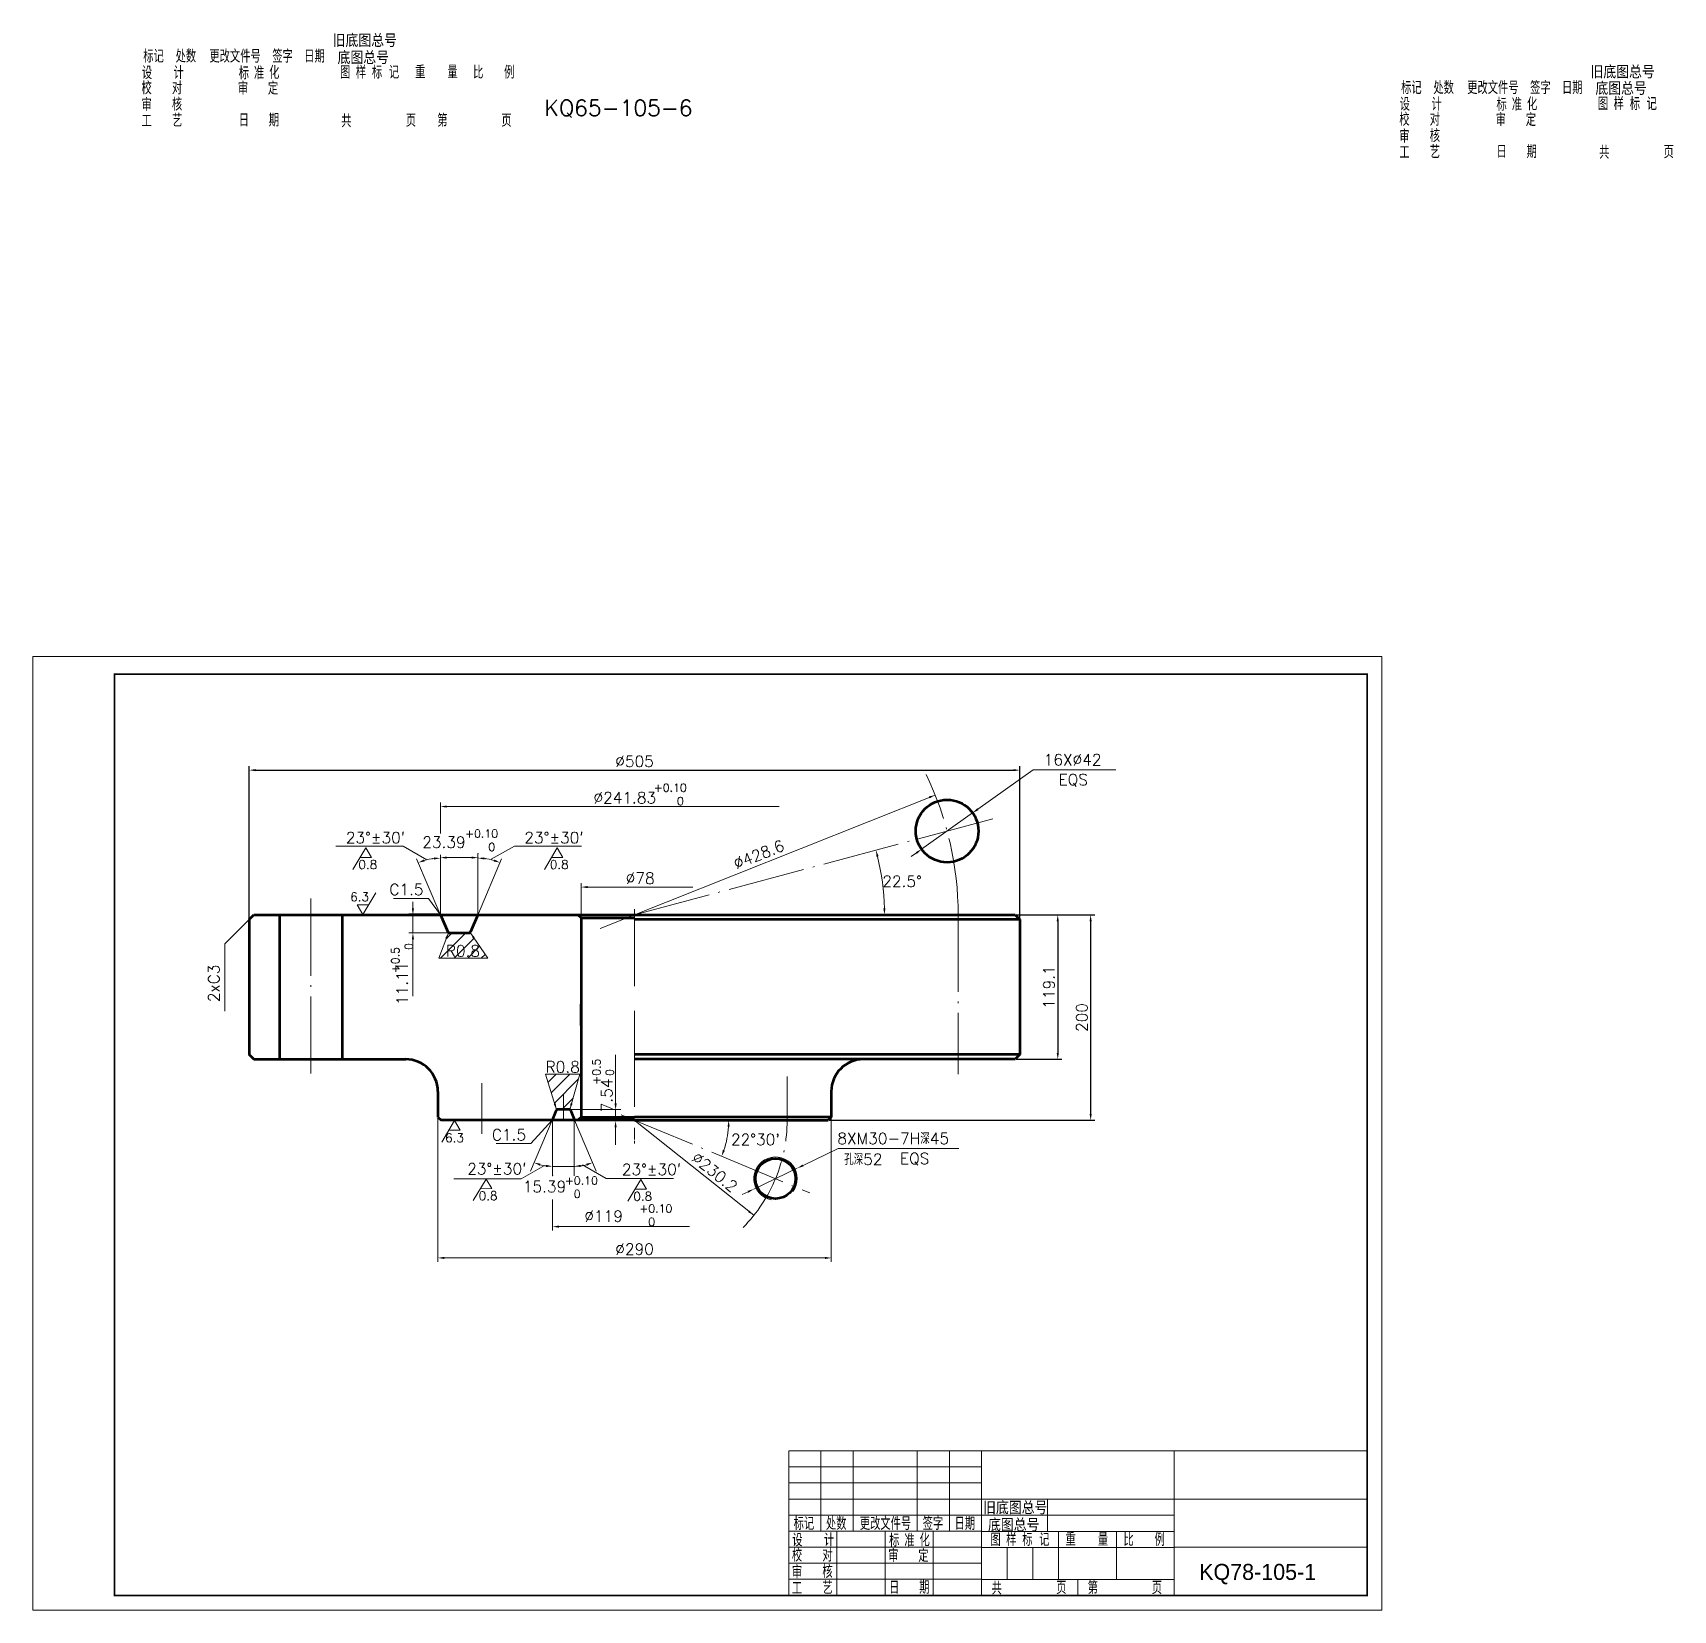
# Model space of a CAD drawing. Header units: millimetres. Extents: x 1188 to 14709, y -1491 to 2629.
# Drawn here: x 1188 to 1699, y 578 to 1069 of the extents above; entities that cross this region are included whole.
import ezdxf
from ezdxf.enums import TextEntityAlignment as Align

# ---------------------------------------------------------------- set-up
doc = ezdxf.new("R2010")
doc.units = ezdxf.units.MM
doc.linetypes.add('ACAD_ISO04W100', pattern=[30.5, 24, -3, 0.5, -3])
doc.layers.get('0').update_dxf_attribs({"lineweight": 50})
doc.layers.get('DEFPOINTS').update_dxf_attribs({"lineweight": 50})
doc.layers.add('1', color=3, linetype='Continuous', lineweight=15)
doc.layers.add('2', color=1, linetype='ACAD_ISO04W100', lineweight=15)
doc.styles.add('GB2312', font='')
doc.styles.add('HZ', font='txt', dxfattribs={"width": 0.8, "bigfont": 'hztxt'})
doc.styles.add('HZTXT', font='txt', dxfattribs={"bigfont": 'HZTXT'})
doc.styles.get("Standard").update_dxf_attribs({"font": 'txt', "bigfont": 'gbcbig.shx'})
doc.styles.get('GB2312').set_extended_font_data('FangSong_GB2312')
doc.dimstyles.get("Standard").update_dxf_attribs({"dimtxt": 0.18, "dimasz": 0.18, "dimexe": 0.18, "dimexo": 0.0625, "dimgap": 0.09, "dimtad": 0, "dimtih": 1, "dimtoh": 1, "dimdec": 4, "dimzin": 0, "dimdsep": 46, "dimtxsty": 'Standard', "dimcen": 0.09, "dimadec": 0, "dimazin": 0, "dimtfac": 1, "dimtdec": 4, "dimtofl": 0, "dimtmove": 0, "dimatfit": 3, "dimfxl": 0, "dimtolj": 1, "dimtzin": 0, "dimarcsym": 0})

# ---------------------------------------------------------------- blocks, each defined once
blk = doc.blocks.new('001')
at = {"layer": '1'}
for p, q in [((5.14, 47.79), (65.14, 47.79)), ((5.14, 47.79), (185.18, 47.79)), ((5.14, 47.79), (5.14, 2.68)), ((15.14, 47.79), (15.14, 22.79)), ((25.14, 47.79), (25.14, 22.79)), ((45.14, 47.79), (45.14, 22.79)), ((55.14, 47.79), (55.14, 22.79)), ((65.14, 47.79), (65.14, 2.68)), ((125.14, 47.79), (125.14, 2.68)), ((185.05, 2.68), (185.18, 47.79)), ((5.14, 42.79), (65.14, 42.79)), ((5.14, 37.79), (65.14, 37.79)), ((5.14, 32.79), (125.14, 32.79)), ((85.71, 32.79), (85.71, 22.68)), ((125.14, 32.79), (185.14, 32.79)), ((5.14, 27.79), (125.14, 27.79)), ((5.14, 22.79), (65.14, 22.79)), ((5.14, 22.79), (20.14, 22.79)), ((20.14, 22.79), (20.11, 2.68)), ((35.11, 2.68), (35.12, 22.79)), ((35.12, 22.79), (50.12, 22.79)), ((50.12, 22.79), (50.12, 2.6)), ((65.14, 22.68), (125.14, 22.68)), ((89.14, 22.68), (89.14, 7.68)), ((107.14, 22.68), (107.14, 7.68)), ((5.14, 17.79), (65.14, 17.79)), ((65.14, 17.68), (125.14, 17.68)), ((73.14, 17.68), (73.14, 7.68)), ((81.14, 17.68), (81.14, 7.68)), ((125.14, 17.79), (185.14, 17.79)), ((5.14, 12.79), (65.14, 12.79)), ((5.14, 7.79), (65.14, 7.79)), ((65.14, 7.68), (125.14, 7.68)), ((95.14, 7.68), (95.14, 2.68)), ((5.14, 2.68), (185.05, 2.68)), ((20.11, 2.68), (35.11, 2.68)), ((65.14, 2.68), (125.14, 2.68))]:
    blk.add_line(p, q, dxfattribs=at)
at = {"layer": '1', "style": 'HZTXT'}
for s, p in [('旧底图总号', (65.63, 28.02)), ('底图总号', (67.15, 22.68))]:
    blk.add_text(s, height=4, dxfattribs=at).set_placement(p)
at = {"layer": '1', "style": 'HZ', "width": 0.8}
for s, p in [('标记', (6.65, 23.15)), ('处数', (16.7, 23.15)), ('更改文件号', (27.24, 23.15)), ('签字', (46.83, 23.15)), ('日期', (56.75, 23.15)), ('设', (6.22, 18.01)), ('计', (16.09, 18.01)), ('标', (36.36, 17.93)), ('准', (41.11, 17.93)), ('化', (45.84, 18.07)), ('图', (67.92, 18.15)), ('样', (72.82, 18.15)), ('标', (77.84, 18.15)), ('记', (83.11, 18.15)), ('重', (91.28, 18.22)), ('量', (101.33, 18.22)), ('比', (109.32, 18.15)), ('例', (119, 18.15)), ('校', (6.1, 13.27)), ('对', (15.58, 13.27)), ('审', (36.1, 13.17)), ('定', (45.46, 13.17)), ('审', (6.1, 8.04)), ('核', (15.58, 8.19)), ('工', (6.1, 3.02)), ('艺', (15.58, 3.17)), ('日', (36.36, 3.26)), ('期', (45.72, 3.26)), ('共', (68.29, 3.01)), ('页', (88.38, 3.16)), ('第', (98.18, 3.16)), ('页', (118.14, 3.16))]:
    blk.add_text(s, height=4, dxfattribs=at).set_placement(p)
blk = doc.blocks.new('A3')
blk.add_lwpolyline([(415.41, 4.56, 0.5, 0.5, 0), (415.41, 291.56, 0.5, 0.5, 0), (25.41, 291.56, 0.5, 0.5, 0), (25.41, 4.56, 0.5, 0.5, 0)], format="xyseb", close=True)
at = {"layer": '1'}
for p, q in [((420, 297), (0, 297)), ((0, 297), (0, 0)), ((420, 0), (420, 297)), ((0, 0), (420, 0))]:
    blk.add_line(p, q, dxfattribs=at)
blk.add_blockref('001', (230.23, 1.84))
blk = doc.blocks.new('*U37')
at = {"layer": '1', "color": 3, "lineweight": -2}
for p, q in [((1255.81, 793.11), (1255.81, 840.51)), ((1257.81, 839.26), (1493.81, 839.26)), ((1495.81, 793.11), (1495.81, 840.51))]:
    blk.add_line(p, q, dxfattribs=at)
at = {"layer": '1', "color": 3}
for points in [[(1257.81, 839.59), (1257.81, 838.93), (1255.81, 839.26)], [(1493.81, 839.59), (1493.81, 838.93), (1495.81, 839.26)]]:
    blk.add_solid(points, dxfattribs=at)
at = {"layer": 'DEFPOINTS', "color": 0}
for p in [(1495.81, 839.26), (1255.81, 792.71), (1495.81, 792.71)]:
    blk.add_point(p, dxfattribs=at)
at = {"layer": '1', "color": 3, "insert": (1375.81, 842.01), "char_height": 3.5, "width": 0.000000001, "attachment_point": 5}
blk.add_mtext('\\A1;%%C505', dxfattribs=at)
blk = doc.blocks.new('*U38')
at = {"layer": '1', "color": 3, "lineweight": -2}
for p, q in [((1507.97, 794.21), (1519.06, 794.21)), ((1517.81, 792.21), (1517.81, 732.21)), ((1436.46, 730.21), (1519.06, 730.21))]:
    blk.add_line(p, q, dxfattribs=at)
at = {"layer": '1', "color": 3}
for points in [[(1517.47, 792.21), (1518.14, 792.21), (1517.81, 794.21)], [(1517.47, 732.21), (1518.14, 732.21), (1517.81, 730.21)]]:
    blk.add_solid(points, dxfattribs=at)
at = {"layer": 'DEFPOINTS', "color": 0}
for p in [(1507.57, 794.21), (1436.06, 730.21), (1517.81, 730.21)]:
    blk.add_point(p, dxfattribs=at)
at = {"layer": '1', "color": 3, "insert": (1515.06, 762.21), "char_height": 3.5, "width": 0.000000001, "attachment_point": 5, "rotation": 90}
blk.add_mtext('\\A1;200', dxfattribs=at)
blk = doc.blocks.new('_DOTSMALL')
at = {"color": 0, "linetype": 'ByBlock'}
blk.add_lwpolyline([(-0.0625, 0, 0.5, 0.5, 1), (0.0625, 0, 0.5, 0.5, 1)], format="xyseb", close=True, dxfattribs=at)
blk = doc.blocks.new('*U65', base_point=(1341.43, 726.6))
at = {"layer": '1', "color": 3}
for p, q in [((1350.11, 730.21), (1343.55, 722.95)), ((1343.55, 722.95), (1332.71, 722.95))]:
    blk.add_line(p, q, dxfattribs=at)
at = {"layer": '1', "color": 3, "xscale": 0.4999999999999999, "yscale": 0.4999999999999999, "zscale": 0.5, "rotation": 47.86631014538131}
blk.add_blockref('_DOTSMALL', (1350.11, 730.21), dxfattribs=at)
blk = doc.blocks.new('*U66', base_point=(1308.09, 796.75))
at = {"layer": '1', "color": 3}
for p, q in [((1311.61, 799.33), (1300.78, 799.33)), ((1315.35, 794.21), (1311.61, 799.33))]:
    blk.add_line(p, q, dxfattribs=at)
at = {"layer": '1', "color": 3, "xscale": 0.4999999999999999, "yscale": 0.4999999999999999, "zscale": 0.5, "rotation": 306.1541704636617}
blk.add_blockref('_DOTSMALL', (1315.35, 794.21), dxfattribs=at)
blk = doc.blocks.new('*U39')
at = {"layer": '1', "color": 3, "lineweight": -2}
for p, q in [((1494.71, 794.21), (1508.82, 794.21)), ((1507.57, 792.21), (1507.57, 751.21)), ((1494.71, 749.21), (1508.82, 749.21))]:
    blk.add_line(p, q, dxfattribs=at)
at = {"layer": '1', "color": 3}
for points in [[(1507.23, 792.21), (1507.9, 792.21), (1507.57, 794.21)], [(1507.23, 751.21), (1507.9, 751.21), (1507.57, 749.21)]]:
    blk.add_solid(points, dxfattribs=at)
at = {"layer": 'DEFPOINTS', "color": 0}
for p in [(1494.31, 794.21), (1494.31, 749.21), (1507.57, 749.21)]:
    blk.add_point(p, dxfattribs=at)
at = {"layer": '1', "color": 3, "insert": (1504.82, 771.71), "char_height": 3.5, "width": 0.000000001, "attachment_point": 5, "rotation": 90}
blk.add_mtext('\\A1;119.1', dxfattribs=at)

msp = doc.modelspace()

# ---------------------------------------------------------------- hatches: boundary and pattern name
at = {"layer": '1'}
h = msp.add_hatch(dxfattribs=at)
h.set_pattern_fill('ANSI31', color=256, scale=24, style=0)
h.set_pattern_definition([(45, (-22115.266, -3231.398), (-2.12132034, 2.12132034), [])])
h.paths.add_polyline_path([(1358.73052, 744.54138), (1348.0341, 744.54138), (1351.54551, 733.50256, -0.190787103), (1351.81936, 733.611), (1355.45342, 733.611, -0.140432206), (1355.66525, 733.55031)])
h.paths.add_polyline_path([(1324.633, 788.68091, -0.151183952), (1324.40708, 788.611), (1317.9957, 788.611, -0.089137272), (1317.85644, 788.63603), (1314.89784, 780.66991), (1330.11586, 780.66991)])
h.paths.add_polyline_path([(1316.54191, 785.57827), (1328.20858, 785.57827), (1328.20858, 780.32827), (1316.54191, 780.32827)], flags=9)

# ---------------------------------------------------------------- linework, layer by layer
for p, q in [((1255.81139, 792.711), (1257.31139, 794.211)), ((1255.81139, 792.711), (1255.81139, 750.711)), ((1257.31139, 794.211), (1494.31139, 794.211)), ((1265.31139, 794.211), (1265.31139, 749.211)), ((1284.81139, 794.211), (1284.81139, 749.211)), ((1315.35389, 794.211), (1317.6275, 788.85471)), ((1327.04889, 794.211), (1324.77528, 788.85471)), ((1359.18639, 793.211), (1358.18639, 794.211)), ((1359.18639, 793.211), (1375.81139, 793.211)), ((1359.18639, 793.211), (1359.18639, 731.211)), ((1495.81139, 792.711), (1375.81139, 792.711)), ((1494.31139, 794.211), (1495.81139, 792.711)), ((1495.81139, 792.711), (1495.81139, 750.711)), ((1317.9957, 788.611), (1324.40708, 788.611)), ((1255.81139, 750.711), (1257.31139, 749.211)), ((1257.31139, 749.211), (1255.81139, 750.711)), ((1257.31139, 749.211), (1255.81139, 750.711)), ((1257.31139, 749.211), (1295.81139, 749.211)), ((1257.31139, 749.211), (1304.56139, 749.211)), ((1257.31139, 749.211), (1257.31341, 749.211)), ((1495.81139, 750.711), (1375.81139, 750.711)), ((1494.31139, 749.211), (1375.81139, 749.211)), ((1494.31139, 749.211), (1458.31139, 749.211)), ((1495.81139, 750.711), (1494.31139, 749.211)), ((1495.81139, 750.711), (1494.31139, 749.211)), ((1314.56139, 739.211), (1314.56139, 731.211)), ((1437.06139, 739.211), (1437.06139, 731.211)), ((1314.56139, 731.211), (1315.56139, 730.211)), ((1351.45116, 733.36729), (1350.11139, 730.211)), ((1355.45342, 733.611), (1351.81936, 733.611)), ((1355.82162, 733.36729), (1357.16139, 730.211)), ((1359.18639, 731.211), (1358.18639, 730.211)), ((1359.18639, 731.211), (1375.81139, 731.211)), ((1437.06139, 731.211), (1375.81139, 731.211)), ((1437.06139, 731.211), (1436.06139, 730.211)), ((1375.81139, 730.211), (1315.56139, 730.211)), ((1375.81139, 730.211), (1436.06139, 730.211))]:
    msp.add_line(p, q)
at = {"color": 3, "linetype": 'ByBlock'}
for p, q in [((1314.95389, 794.211), (1305.55389, 794.211)), ((1317.9957, 789.011), (1317.85644, 788.63603)), ((1324.40708, 789.011), (1324.633, 788.68091)), ((1359.18639, 759.736), (1359.18639, 766.34018)), ((1349.71139, 730.211), (1339.08916, 730.211))]:
    msp.add_line(p, q, dxfattribs=at)
for centre, radius in [((1473.12842, 820.28702), 9.75), ((1419.69567, 712.03354), 6.25)]:
    msp.add_circle(centre, radius)
for centre, radius, start, end in [((1317.9957, 789.011), 0.4, 203, 270), ((1324.40708, 789.011), 0.4, 270, 337), ((1304.56139, 739.211), 10, 0, 90), ((1447.06139, 739.211), 10, 90, 180), ((1351.81936, 733.211), 0.4, 90, 157), ((1355.45342, 733.211), 0.4, 23, 90)]:
    msp.add_arc(centre, radius, start, end)
for points in [[(1467.42597, 831.06806), (1467.6727, 830.44873), (1469.40732, 831.4986)], [(1482.50703, 827.37329), (1482.89368, 826.8302), (1481.07109, 825.94179)], [(1451.13636, 812.32832), (1451.78247, 812.49257), (1450.96665, 814.34879)], [(1463.36315, 813.74384), (1463.7498, 813.20075), (1465.18574, 814.63225)], [(1306.47056, 796.211), (1307.13723, 796.211), (1306.80389, 794.211)], [(1453.92544, 796.21512), (1453.25883, 796.20655), (1453.61784, 794.211)], [(1306.47056, 786.611), (1307.13723, 786.611), (1306.80389, 788.611)], [(1316.84764, 786.87721), (1317.47259, 786.6451), (1317.85644, 788.63603)], [(1326.03767, 787.21872), (1325.48752, 786.84219), (1324.633, 788.68091)], [(1351.2569, 735.5095), (1350.6216, 735.30741), (1351.54551, 733.50256)], [(1355.88144, 735.56634), (1356.5236, 735.38725), (1355.66525, 733.55031)], [(1369.57459, 735.43971), (1370.24126, 735.43971), (1369.90793, 733.43971)], [(1369.57459, 728.03971), (1370.24126, 728.03971), (1369.90793, 730.03971)], [(1404.74346, 728.22353), (1405.40974, 728.2008), (1405.14478, 730.211)], [(1403.92597, 720.74138), (1403.30171, 720.97536), (1402.91191, 718.9856)], [(1428.11766, 716.44161), (1428.40591, 715.84048), (1426.45839, 715.27631)], [(1410.98543, 708.22659), (1411.27367, 707.62546), (1412.93294, 708.79077)], [(1411.60311, 702.11627), (1411.18765, 701.59489), (1412.95951, 700.60919)], [(1316.56139, 687.67457), (1316.56139, 687.0079), (1314.56139, 687.34124)], [(1435.06139, 687.67457), (1435.06139, 687.0079), (1437.06139, 687.34124)]]:
    msp.add_solid(points, dxfattribs=at)
at = {"layer": '1', "color": 3, "linetype": 'ByBlock'}
for p, q in [((1499.92971, 839.36814), (1482.70036, 827.10174)), ((1315.35389, 819.55179), (1315.35389, 829.16722)), ((1317.35389, 827.91722), (1420.82561, 827.91722)), ((1365.10877, 789.94719), (1469.40732, 831.4986)), ((1465.18574, 814.63225), (1481.07109, 825.94179)), ((1315.35389, 794.611), (1315.35389, 812.85946)), ((1327.04889, 794.611), (1327.04889, 813.27292)), ((1463.55648, 813.47229), (1461.92721, 812.31234)), ((1315.1976, 794.5792), (1307.96984, 811.60673)), ((1317.35389, 812.02292), (1325.04889, 812.02292)), ((1327.20518, 794.5792), (1334.43294, 811.60673)), ((1359.18639, 793.611), (1359.18639, 804.09025)), ((1361.18639, 802.84025), (1393.91657, 802.84025)), ((1306.80389, 796.211), (1306.80389, 798.211)), ((1306.80389, 794.211), (1306.80389, 788.611)), ((1317.33095, 788.611), (1305.55389, 788.611)), ((1306.80389, 786.611), (1306.80389, 768.84403)), ((1314.89784, 780.66991), (1317.85644, 788.63603)), ((1330.11586, 780.66991), (1324.633, 788.68091)), ((1369.90793, 735.43971), (1369.90793, 750.62709)), ((1348.0341, 744.54138), (1351.54551, 733.50256)), ((1358.73052, 744.54138), (1355.66525, 733.55031)), ((1314.56139, 730.811), (1314.56139, 686.09124)), ((1367.61027, 733.611), (1355.54482, 733.611)), ((1369.90793, 733.43971), (1369.90793, 730.03971)), ((1374.55646, 731.211), (1412.95951, 700.60919)), ((1437.06139, 730.811), (1437.06139, 686.09124)), ((1350.11139, 730.211), (1343.37205, 714.33411)), ((1350.26768, 730.1792), (1350.26768, 712.93117)), ((1350.26768, 730.1792), (1350.26768, 712.93117)), ((1357.0051, 730.1792), (1357.0051, 712.93117)), ((1357.0051, 730.1792), (1357.0051, 712.93117)), ((1357.16139, 730.211), (1363.90073, 714.33411)), ((1369.90793, 728.03971), (1369.90793, 722.53971)), ((1439.23243, 721.40154), (1428.26179, 716.14105)), ((1412.93294, 708.79077), (1426.45839, 715.27631)), ((1350.26768, 705.49176), (1350.26768, 695.83428)), ((1411.12955, 707.92603), (1409.32616, 707.06129)), ((1352.26768, 697.08428), (1392.93456, 697.08428)), ((1316.56139, 687.34124), (1435.06139, 687.34124))]:
    msp.add_line(p, q, dxfattribs=at)
at = {"layer": '1'}
for p, q in [((1499.92971, 839.36814), (1525.61379, 839.36814)), ((1282.82337, 815.54133), (1303.75081, 815.54133)), ((1292.13327, 815.04521), (1288.133, 808.35734)), ((1290.42652, 812.02359), (1293.89669, 812.05631)), ((1293.89669, 812.05631), (1292.13327, 815.04521)), ((1303.75081, 815.54133), (1311.11727, 811.35862)), ((1338.40664, 815.54133), (1331.20761, 811.52592)), ((1338.40664, 815.54133), (1359.33408, 815.54133)), ((1351.73503, 815.04521), (1347.73476, 808.35734)), ((1350.02828, 812.02359), (1353.49845, 812.05631)), ((1353.49845, 812.05631), (1351.73503, 815.04521)), ((1292.9385, 797.34227), (1289.46832, 797.30956)), ((1289.46832, 797.30956), (1291.23174, 794.32065)), ((1291.23174, 794.32065), (1295.23201, 801.00853)), ((1255.81139, 792.711), (1248.22684, 785.13664)), ((1248.22684, 785.13664), (1248.22684, 764.21633)), ((1314.89784, 780.66991), (1330.11586, 780.66991)), ((1348.0341, 744.54138), (1358.73052, 744.54138)), ((1367.61027, 733.611), (1371.5875, 733.611)), ((1319.75869, 730.10421), (1315.75841, 723.41634)), ((1318.05193, 727.0826), (1321.5221, 727.11531)), ((1321.5221, 727.11531), (1319.75869, 730.10421)), ((1439.23243, 721.40154), (1476.81296, 721.40154)), ((1340.45462, 711.93211), (1347.82108, 716.11482)), ((1350.26768, 715.86589), (1357.27814, 715.86589)), ((1366.99717, 712.111), (1359.63071, 716.29371)), ((1319.52717, 711.93211), (1340.45462, 711.93211)), ((1329.56798, 711.91236), (1325.56771, 705.22449)), ((1331.3314, 708.92346), (1329.56798, 711.91236)), ((1387.92461, 712.111), (1366.99717, 712.111)), ((1377.71933, 711.73347), (1373.71906, 705.0456)), ((1379.48275, 708.74457), (1377.71933, 711.73347)), ((1327.86123, 708.89074), (1331.3314, 708.92346)), ((1376.01258, 708.71186), (1379.48275, 708.74457))]:
    msp.add_line(p, q, dxfattribs=at)
at = {"layer": '1', "color": 3, "linetype": 'ByBlock'}
for centre, radius, start, end in [((1375.81139, 794.211), 77.80645, 1.4728177, 13.5271823), ((1315.35389, 794.211), 17.64803, 96.4966449, 106.5033551), ((1327.04889, 794.211), 17.64803, 73.4966449, 83.5033551), ((1375.81139, 730.211), 29.33339, 341.4072794, 356.0927206), ((1350.26768, 730.5792), 14.71331, 254.7943002, 262.2056998), ((1357.0051, 730.5792), 14.71331, 277.7943002, 285.2056998)]:
    msp.add_arc(centre, radius, start, end, dxfattribs=at)
at = {"layer": '1'}
msp.add_arc((1419.69567, 712.03354), 6.75, 323.3986257, 258.6469637, dxfattribs=at)
at = {"layer": '1', "color": 0, "linetype": 'ByBlock'}
for p in [(1327.04889, 813.27292), (1312.99947, 811.70127), (1327.04889, 812.02292), (1329.40331, 811.70127), (1348.30479, 715.99741), (1358.968, 715.99741), (1350.26768, 712.93117)]:
    msp.add_point(p, dxfattribs=at)
at = {"layer": '1', "color": 3, "linetype": 'ByBlock'}
for points in [[(1317.35389, 828.25055), (1317.35389, 827.58388), (1315.35389, 827.91722)], [(1313.37599, 811.4129), (1313.33822, 812.0785), (1315.35389, 811.85903)], [(1317.35389, 812.35625), (1317.35389, 811.68958), (1315.35389, 812.02292)], [(1325.04889, 812.35625), (1325.04889, 811.68958), (1327.04889, 812.02292)], [(1329.02679, 811.4129), (1329.06457, 812.0785), (1327.04889, 811.85903)], [(1310.22794, 811.44571), (1310.45324, 810.81826), (1308.45826, 810.45609)], [(1332.17484, 811.44571), (1331.94954, 810.81826), (1333.94452, 810.45609)], [(1361.18639, 803.17358), (1361.18639, 802.50692), (1359.18639, 802.84025)], [(1346.29951, 716.06602), (1346.51769, 716.69597), (1344.51873, 717.03553)], [(1348.29496, 716.33438), (1348.24965, 715.66926), (1350.26768, 715.86589)], [(1358.97782, 716.33438), (1359.02313, 715.66926), (1357.0051, 715.86589)], [(1360.97327, 716.06602), (1360.75509, 716.69597), (1362.75405, 717.03553)], [(1352.26768, 697.41761), (1352.26768, 696.75095), (1350.26768, 697.08428)]]:
    msp.add_solid(points, dxfattribs=at)
at = {"layer": '2'}
for p, q in [((1375.81139, 794.211), (1488.21743, 824.33011)), ((1275.06139, 799.24207), (1275.06139, 744.56848)), ((1375.81139, 795.96943), (1375.81139, 771.13805)), ((1476.56139, 794.211), (1476.56139, 744.56848)), ((1375.81139, 764.25599), (1375.81139, 757.79103)), ((1375.81139, 758.37994), (1375.81139, 724.26516)), ((1375.81139, 751.95171), (1375.81139, 741.52435)), ((1328.31139, 741.79128), (1328.31139, 726.01154)), ((1423.31139, 743.89101), (1423.31139, 730.211)), ((1353.63639, 730.211), (1353.63639, 738.18501)), ((1371.64931, 731.93499), (1430.39177, 707.60307)), ((1375.81139, 723.75998), (1375.81139, 723.02225))]:
    msp.add_line(p, q, dxfattribs=at)
for centre, radius, start, end in [((1375.81139, 794.211), 100.75, 0, 25.7217996), ((1375.81139, 730.211), 47.5, 315.3932918, 0)]:
    msp.add_arc(centre, radius, start, end, dxfattribs=at)
at = {"layer": 'DEFPOINTS', "color": 0, "linetype": 'ByBlock'}
for p in [(1469.40732, 831.4986), (1481.07109, 825.94179), (1465.18574, 814.63225), (1453.32176, 800.99228), (1257.31139, 794.211), (1315.35389, 794.211), (1315.35389, 794.211), (1315.35389, 794.211), (1359.18639, 793.211), (1375.81139, 794.211), (1375.81139, 794.211), (1375.81139, 794.211), (1375.81139, 794.211), (1494.31139, 794.211), (1306.80389, 788.611), (1317.73095, 788.611), (1317.85644, 788.63603), (1317.9957, 789.011), (1324.40708, 789.011), (1324.633, 788.68091), (1324.67183, 788.611), (1375.81139, 789.211), (1359.18639, 759.336), (1359.18639, 759.336), (1295.81139, 749.211), (1455.81139, 749.211), (1314.56139, 731.211), (1351.54551, 733.50256), (1351.55461, 733.611), (1351.81936, 733.211), (1355.45342, 733.211), (1355.66525, 733.55031), (1437.06139, 731.211), (1350.11139, 730.211), (1350.11139, 730.211), (1350.26768, 730.1792), (1369.90793, 730.03971), (1375.81139, 730.211), (1375.81139, 730.211), (1404.89383, 726.38222), (1436.06139, 730.211), (1426.45839, 715.27631), (1412.93294, 708.79077), (1412.95951, 700.60919), (1437.06139, 687.34124)]:
    msp.add_point(p, dxfattribs=at)

# ---------------------------------------------------------------- block references
msp.add_blockref('A3', (1188.46187, 577.63078))
at = {"layer": '1', "color": 3}
for name, p in [('*U66', (1308.08916, 796.74835)), ('*U65', (1341.4347, 726.60499))]:
    msp.add_blockref(name, p, dxfattribs=at)

# ---------------------------------------------------------------- texts
at = {"color": 3, "insert": (1347.78754, 1047.98918), "char_height": 5, "width": 36.1292, "attachment_point": 1, "style": 'GB2312'}
msp.add_mtext('{\\Ftxt,hztxt|c134;KQ65-105-6}', dxfattribs=at)
at = {"layer": '1', "style": 'HZTXT'}
for s, p in [('旧底图总号', (1281.82895, 1064.46779)), ('底图总号', (1283.35449, 1059.13109)), ('旧底图总号', (1673.43144, 1054.66991)), ('底图总号', (1674.95698, 1049.547))]:
    msp.add_text(s, height=4, dxfattribs=at).set_placement(p)
at = {"layer": '1', "style": 'HZ', "width": 0.8}
for s, p in [('标记', (1222.8568, 1059.60054)), ('处数', (1232.901, 1059.60054)), ('更改文件号', (1243.43882, 1059.60054)), ('签字', (1263.0336, 1059.60054)), ('日期', (1272.95531, 1059.60054)), ('设', (1222.42698, 1054.46182)), ('计', (1232.29303, 1054.46182)), ('标', (1252.56104, 1054.37847)), ('准', (1257.31033, 1054.37847)), ('化', (1262.04107, 1054.52545)), ('图', (1284.12431, 1054.60335)), ('样', (1289.02392, 1054.60335)), ('标', (1294.04602, 1054.60335)), ('记', (1299.31311, 1054.60335)), ('重', (1307.47784, 1054.67537)), ('量', (1317.5275, 1054.67537)), ('比', (1325.52602, 1054.60335)), ('例', (1335.20275, 1054.60335)), ('校', (1222.30448, 1049.71877)), ('对', (1231.78451, 1049.71877)), ('审', (1252.30679, 1049.6194)), ('定', (1261.66433, 1049.6194)), ('标记', (1614.45928, 1049.80266)), ('处数', (1624.50348, 1049.80266)), ('更改文件号', (1635.0413, 1049.80266)), ('签字', (1654.63608, 1049.80266)), ('日期', (1664.55779, 1049.80266)), ('审', (1222.30448, 1044.49127)), ('核', (1231.78451, 1044.63824)), ('设', (1614.02946, 1044.66395)), ('计', (1623.89551, 1044.66395)), ('标', (1644.16353, 1044.5806)), ('准', (1648.91282, 1044.5806)), ('化', (1653.64356, 1044.72757)), ('图', (1675.7268, 1044.80548)), ('样', (1680.62641, 1044.80548)), ('标', (1685.64851, 1044.80548)), ('记', (1690.91559, 1044.80548)), ('工', (1222.30448, 1039.47029)), ('艺', (1231.78451, 1039.61727)), ('日', (1252.56104, 1039.7084)), ('期', (1261.91858, 1039.7084)), ('共', (1284.49179, 1039.46484)), ('页', (1304.58019, 1039.61182)), ('第', (1314.37941, 1039.61182)), ('页', (1334.34532, 1039.61182)), ('校', (1613.90697, 1039.9209)), ('对', (1623.387, 1039.9209)), ('审', (1643.90927, 1039.82152)), ('定', (1653.26681, 1039.82152)), ('审', (1613.90697, 1034.69339)), ('核', (1623.387, 1034.84037)), ('工', (1613.90697, 1029.67241)), ('艺', (1623.387, 1029.81939)), ('日', (1644.16353, 1029.91052)), ('期', (1653.52107, 1029.91052)), ('共', (1676.09427, 1029.66697)), ('页', (1696.18267, 1029.81394))]:
    msp.add_text(s, height=4, dxfattribs=at).set_placement(p)
at = {"layer": '1'}
for s, p in [('0.8', (1295.70639, 808.51512)), ('0.8', (1355.30815, 808.51512)), ('6.3', (1293.14852, 798.45018)), ('6.3', (1322.69234, 723.41436)), ('0.8', (1333.1411, 705.38227)), ('0.8', (1381.29245, 705.20339))]:
    msp.add_text(s, height=2.73, rotation=0.5401364, dxfattribs=at).set_placement(p, align=Align.RIGHT)
at = {"layer": '1', "color": 3, "linetype": 'ByBlock', "char_height": 3.5, "width": 0.000000001, "attachment_point": 5}
for s, insert in [('16X%%C42', (1512.18643, 842.50495)), ('EQS', (1512.36867, 836.13078)), ('\\A1;∅241.83', (1372.77298, 830.66722)), ('23°%%P30{\\fTxt|b0|i0|c134|p2;′}', (1295.13113, 818.21758)), ('\\A1;23.39', (1316.46506, 816.80044)), ('23°%%P30{\\fTxt|b0|i0|c134|p2;′}', (1350.71441, 818.21758)), ('%%C78', (1377.55148, 805.59025)), ('R0.8', (1322.37525, 782.95327)), ('R0.8', (1353.44215, 746.82474)), ("22°30'", (1413.47443, 724.20775)), ('8XM30-7H深45', (1456.34946, 724.53834)), ('孔深52', (1447.03387, 718.06223)), ('23°%%P30{\\fTxt|b0|i0|c134|p2;′}', (1332.92384, 715.08473)), ('23°%%P30{\\fTxt|b0|i0|c134|p2;′}', (1381.07519, 714.90585)), ('EQS', (1463.01212, 718.16418)), ('15.39', (1347.77527, 709.55329)), ('%%C119', (1366.18888, 700.37093)), ('%%C290', (1375.81139, 690.09124))]:
    msp.add_mtext(s, dxfattribs=dict(at, insert=insert))
at = {"layer": '1', "char_height": 2.5, "width": 13.6479, "attachment_point": 1, "style": 'GB2312'}
for s, insert in [(' \\Ftxt.shx,hztxt.shx;+0.10\\P    0', (1380.09055, 835.04683)), (' \\Ftxt.shx,hztxt.shx;+0.10\\P    0', (1321.35046, 820.74027)), (' {\\Ftxt,hztxt|c134;+0.10\\P  0}', (1352.41229, 712.69448)), (' {\\Ftxt,hztxt|c134;+0.10\\P  0}', (1375.59493, 703.97989))]:
    msp.add_mtext(s, dxfattribs=dict(at, insert=insert))
at = {"layer": '1', "color": 3, "linetype": 'ByBlock', "char_height": 3.5, "attachment_point": 5}
for s, insert, width, rotation in [('%%C428.6', (1414.50251, 812.98018), 35.8119444, 21.7217996), ('22.5°', (1459.0957, 804.6199), 0.000000001, 359.9846926), ('2xC3', (1244.81552, 772.85415), 0.000000001, 90), ('\\A1;11.11', (1303.42784, 772.85415), 0.000000001, 90), ('7.54', (1367.15793, 737.95152), 0.000000001, 90), ('%%C230.2', (1400.76537, 714.08221), 0.000000001, 321)]:
    msp.add_mtext(s, dxfattribs=dict(at, insert=insert, width=width, rotation=rotation))
at = {"layer": '1'}
for s, insert, char_height, width, attachment_point in [('\\A1;C1.5', (1310.1141, 802.07936), 3.5, 0.000000001, 6), ('{\\fSystem|b0|i0|c0|p33;KQ78-105-1}', (1551.59607, 592.057), 5, 52.1489, 1)]:
    msp.add_mtext(s, dxfattribs=dict(at, insert=insert, char_height=char_height, width=width, attachment_point=attachment_point))
at = {"layer": '1', "char_height": 2.5, "width": 13.6479, "attachment_point": 1, "rotation": 90, "style": 'GB2312'}
for s, insert in [(' \\Ftxt.shx,hztxt.shx;+0.5\\P    0', (1300.0839, 774.32309)), (' {\\Ftxt,hztxt|c134;+0.5\\P  0}', (1362.67772, 739.56751))]:
    msp.add_mtext(s, dxfattribs=dict(at, insert=insert))
at = {"layer": '1', "color": 3, "insert": (1342.0472, 725.70485), "char_height": 3.5, "width": 0.000000001, "attachment_point": 6}
msp.add_mtext('\\A1;C1.5', dxfattribs=at)

# ---------------------------------------------------------------- dimensions: what is measured, and where the dimension line sits
at = {"layer": '1'}
dim = msp.add_linear_dim(base=(1495.81139, 839.25977), p1=(1255.81139, 792.711), p2=(1495.81139, 792.711), text='%%C505', dimstyle='Standard', override={"dimtxt": 3.5, "dimasz": 2, "dimexe": 1.25, "dimexo": 0.4, "dimgap": 1, "dimtad": 1, "dimtih": 0, "dimtoh": 0, "dimzin": 8, "dimcen": 2.5, "dimclrd": 3, "dimclre": 3, "dimclrt": 3, "dimtm": 1e-09, "dimtofl": 1}, dxfattribs=at)
dim.commit()
dim.dimension.update_dxf_attribs({"geometry": '*U37', "text_midpoint": (1375.81139, 842.00977)})
for base, p1, p2, text, picture, middle in [((1517.80697, 730.211), (1507.56681, 794.211), (1436.06139, 730.211), '200', '*U38', (1515.05697, 762.211)), ((1507.56681, 749.211), (1494.31139, 794.211), (1494.31139, 749.211), '119.1', '*U39', (1504.81681, 771.711))]:
    dim = msp.add_linear_dim(base=base, p1=p1, p2=p2, angle=90, text=text, dimstyle='Standard', override={"dimtxt": 3.5, "dimasz": 2, "dimexe": 1.25, "dimexo": 0.4, "dimgap": 1, "dimtad": 1, "dimtih": 0, "dimtoh": 0, "dimzin": 8, "dimcen": 2.5, "dimclrd": 3, "dimclre": 3, "dimclrt": 3, "dimtm": 1e-09, "dimtofl": 1}, dxfattribs=at)
    dim.commit()
    dim.dimension.update_dxf_attribs({"geometry": picture, "text_midpoint": middle})

doc.saveas('drawing.dxf')
